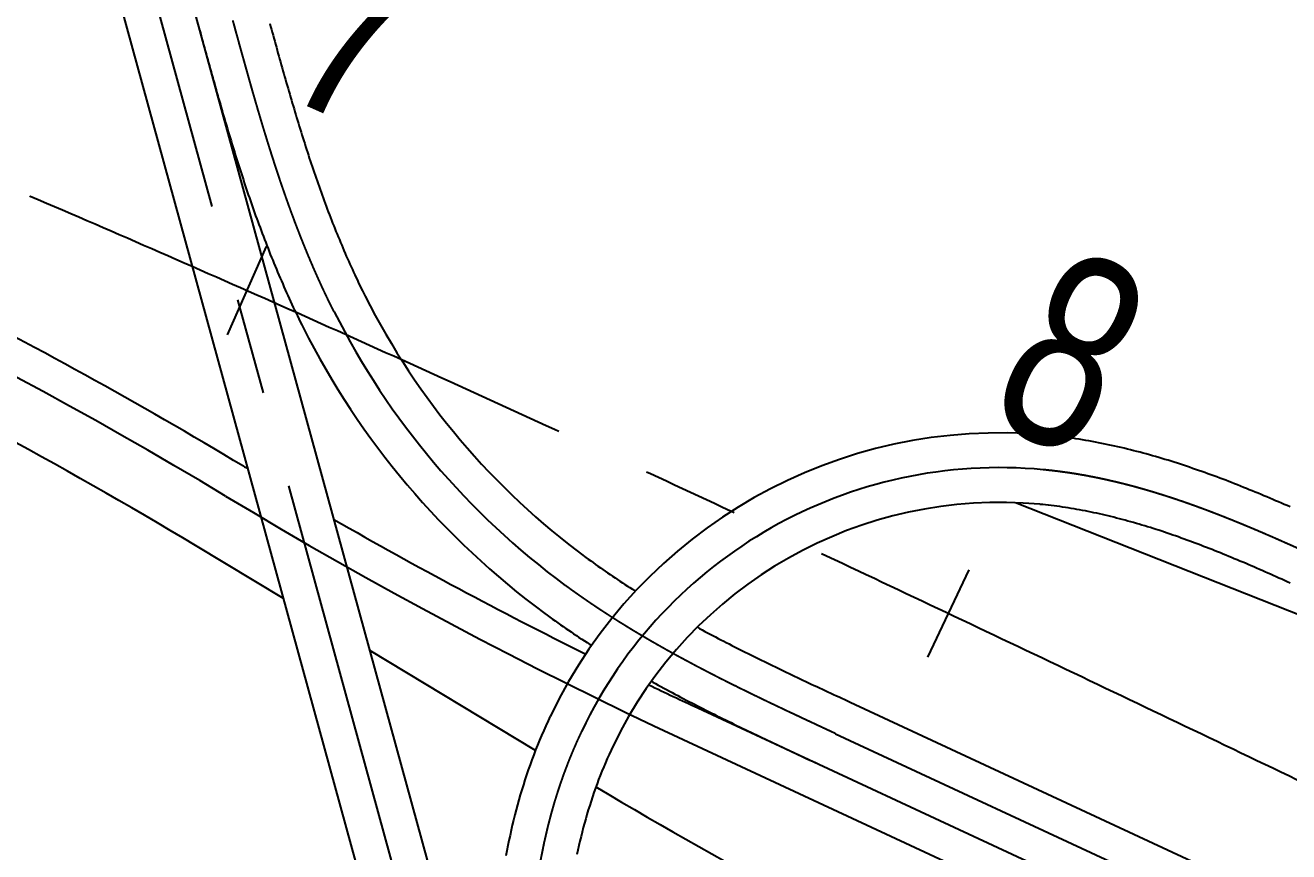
# Model space of a CAD drawing. Header units: millimetres. Extents: x 29316 to 52938, y 29851 to 35526.
# Drawn here: x 36409.1 to 36572.7, y 33279.2 to 33386.2 of the extents above; entities that cross this region are included whole.
import ezdxf
from ezdxf.enums import TextEntityAlignment as Align

# ---------------------------------------------------------------- set-up
doc = ezdxf.new("R2010")
doc.units = ezdxf.units.MM
doc.header["$MEASUREMENT"] = 0
doc.linetypes.add('CENTER2', pattern=[1.125, 0.75, -0.125, 0.125, -0.125])
doc.layers.get('0').update_dxf_attribs({"linetype": 'CONTINUOUS'})
for name, color, linetype in [('D-道路-车行道边线', 5, 'CONTINUOUS'), ('标注_桩号', 2, 'CONTINUOUS'), ('道路中线_A', 7, 'CONTINUOUS')]:
    doc.layers.add(name, color=color, linetype=linetype)
doc.styles.get("Standard").update_dxf_attribs({"font": 'rc9.shx', "width": 0.75, "height": 6, "bigfont": 'hztxt.shx'})

msp = doc.modelspace()

# ---------------------------------------------------------------- linework, layer by layer
at = {"color": 1, "linetype": 'CENTER2', "ltscale": 100, "flags": 128}
msp.add_lwpolyline([(36579.89, 33285.55), (36578.86, 33286.04), (36577.83, 33286.53), (36576.8, 33287.03), (36575.77, 33287.52), (36574.73, 33288.01), (36573.7, 33288.51), (36572.67, 33289), (36571.64, 33289.49), (36570.61, 33289.99), (36569.58, 33290.48), (36568.55, 33290.97), (36567.52, 33291.47), (36566.49, 33291.96), (36565.46, 33292.45), (36564.42, 33292.95), (36563.39, 33293.44), (36562.36, 33293.93), (36561.33, 33294.43), (36560.3, 33294.92), (36559.27, 33295.41), (36558.24, 33295.9), (36557.21, 33296.4), (36556.17, 33296.89), (36555.14, 33297.38), (36554.11, 33297.87), (36553.08, 33298.37), (36552.05, 33298.86), (36551.02, 33299.35), (36549.98, 33299.84), (36548.95, 33300.34), (36547.92, 33300.83), (36546.89, 33301.32), (36545.86, 33301.81), (36544.83, 33302.3), (36543.79, 33302.79), (36542.76, 33303.28), (36541.73, 33303.78), (36540.7, 33304.27), (36539.67, 33304.76), (36538.63, 33305.25), (36537.6, 33305.74), (36536.57, 33306.23), (36535.54, 33306.72), (36534.5, 33307.21), (36533.47, 33307.7), (36532.44, 33308.19), (36531.41, 33308.68), (36530.37, 33309.17), (36529.34, 33309.66), (36528.31, 33310.15), (36527.27, 33310.64), (36526.24, 33311.13), (36525.21, 33311.62), (36524.17, 33312.11), (36523.14, 33312.59), (36522.11, 33313.08), (36521.07, 33313.57), (36520.04, 33314.06), (36519.01, 33314.55), (36517.97, 33315.03), (36516.94, 33315.52), (36515.91, 33316.01), (36514.87, 33316.5), (36513.84, 33316.98), (36512.8, 33317.47), (36511.77, 33317.96), (36510.73, 33318.44), (36509.7, 33318.93), (36508.67, 33319.41), (36507.63, 33319.9), (36506.6, 33320.38), (36505.56, 33320.87), (36504.53, 33321.35), (36503.49, 33321.84), (36502.46, 33322.32), (36501.42, 33322.81), (36500.38, 33323.29), (36499.35, 33323.78), (36498.31, 33324.26), (36497.28, 33324.74), (36496.24, 33325.22), (36495.2, 33325.71), (36494.17, 33326.19), (36493.13, 33326.67), (36492.1, 33327.15), (36491.06, 33327.63), (36490.02, 33328.12), (36488.99, 33328.6), (36487.95, 33329.08), (36486.91, 33329.56), (36485.87, 33330.04), (36484.84, 33330.52), (36483.8, 33331), (36482.76, 33331.48), (36481.72, 33331.95), (36480.68, 33332.43), (36479.65, 33332.91), (36478.61, 33333.39), (36477.57, 33333.87), (36476.53, 33334.34), (36475.49, 33334.82), (36474.45, 33335.3), (36473.41, 33335.77), (36472.38, 33336.25), (36471.34, 33336.72), (36470.3, 33337.2), (36469.26, 33337.67), (36468.22, 33338.15), (36467.18, 33338.62), (36466.14, 33339.1), (36465.1, 33339.57), (36464.06, 33340.04), (36463.01, 33340.51), (36461.97, 33340.99), (36460.93, 33341.46), (36459.89, 33341.93), (36458.85, 33342.4), (36457.81, 33342.87), (36456.77, 33343.34), (36455.72, 33343.81), (36454.68, 33344.28), (36453.64, 33344.75), (36452.6, 33345.22), (36451.56, 33345.69), (36450.51, 33346.16), (36449.47, 33346.62), (36448.43, 33347.09), (36447.38, 33347.56), (36446.34, 33348.02), (36445.3, 33348.49), (36444.25, 33348.95), (36443.21, 33349.42), (36442.16, 33349.88), (36441.12, 33350.35), (36440.07, 33350.81), (36439.03, 33351.27), (36437.98, 33351.74), (36436.94, 33352.2), (36435.89, 33352.66), (36434.85, 33353.12), (36433.8, 33353.58), (36432.75, 33354.04), (36431.71, 33354.5), (36430.66, 33354.96), (36429.62, 33355.42), (36428.57, 33355.88), (36427.52, 33356.34), (36426.47, 33356.8), (36425.43, 33357.25), (36424.38, 33357.71), (36423.33, 33358.17), (36422.28, 33358.62), (36421.23, 33359.08), (36420.18, 33359.53), (36419.14, 33359.99), (36418.09, 33360.44), (36417.04, 33360.89), (36415.99, 33361.34), (36414.94, 33361.8), (36413.89, 33362.25), (36412.84, 33362.7), (36411.79, 33363.15), (36410.74, 33363.6), (36409.68, 33364.05), (36408.63, 33364.5), (36407.58, 33364.94), (36406.53, 33365.39), (36405.48, 33365.84), (36404.43, 33366.29), (36403.37, 33366.73), (36402.32, 33367.18), (36401.27, 33367.62), (36400.21, 33368.07), (36399.16, 33368.51), (36398.11, 33368.95), (36397.05, 33369.4), (36396, 33369.84), (36394.95, 33370.28), (36393.89, 33370.72), (36392.84, 33371.16), (36392.84, 33371.16)], dxfattribs=at)
at = {"layer": 'D-道路-车行道边线'}
for p, q in [((36417.74, 33436.24), (36468.2, 33252.25)), ((36644.13, 33282.03), (36537.3, 33324.38)), ((36442.49, 33311.97), (36431.11, 33318.82)), ((36475.12, 33292.29), (36453.67, 33305.22)), ((36515.9, 33298.54), (36642.04, 33239.9)), ((36496.15, 33297.8), (36715.4, 33195.88))]:
    msp.add_line(p, q, dxfattribs=at)
for points in [[(36409.06, 33433.86), (36459.52, 33249.87)], [(36440.72, 33386.45), (36440.83, 33386.07), (36440.93, 33385.68), (36441.04, 33385.3), (36441.15, 33384.92), (36441.25, 33384.53), (36441.36, 33384.15), (36441.46, 33383.76), (36441.57, 33383.38), (36441.68, 33383), (36441.78, 33382.61), (36441.89, 33382.23), (36442, 33381.85), (36442.1, 33381.47), (36442.21, 33381.08), (36442.32, 33380.7), (36442.43, 33380.32), (36442.53, 33379.94), (36442.64, 33379.56), (36442.75, 33379.18), (36442.86, 33378.8), (36442.97, 33378.42), (36443.08, 33378.04), (36443.19, 33377.66), (36443.3, 33377.28), (36443.41, 33376.9), (36443.52, 33376.52), (36443.63, 33376.14), (36443.74, 33375.76), (36443.86, 33375.39), (36443.97, 33375.01), (36444.08, 33374.63), (36444.2, 33374.25), (36444.31, 33373.88), (36444.42, 33373.5), (36444.54, 33373.13), (36444.66, 33372.75), (36444.77, 33372.38), (36444.89, 33372), (36445.01, 33371.63), (36445.12, 33371.25), (36445.24, 33370.88), (36445.36, 33370.51), (36445.48, 33370.13), (36445.6, 33369.76), (36445.72, 33369.39), (36445.84, 33369.02), (36445.97, 33368.64), (36446.09, 33368.27), (36446.21, 33367.9), (36446.34, 33367.53), (36446.46, 33367.16), (36446.59, 33366.8), (36446.72, 33366.43), (36446.84, 33366.06), (36446.97, 33365.69), (36447.1, 33365.32), (36447.23, 33364.96), (36447.36, 33364.59), (36447.5, 33364.22), (36447.63, 33363.86), (36447.76, 33363.49), (36447.9, 33363.13), (36448.03, 33362.77), (36448.17, 33362.4), (36448.3, 33362.04), (36448.44, 33361.68), (36448.58, 33361.32), (36448.72, 33360.96), (36448.86, 33360.6), (36449, 33360.24), (36449.15, 33359.88), (36449.29, 33359.52), (36449.44, 33359.16), (36449.58, 33358.8), (36449.73, 33358.45), (36449.88, 33358.09), (36450.03, 33357.74), (36450.18, 33357.38), (36450.33, 33357.03), (36450.48, 33356.67), (36450.63, 33356.32), (36450.79, 33355.97), (36450.94, 33355.62), (36451.1, 33355.27), (36451.26, 33354.92), (36451.42, 33354.57), (36451.58, 33354.22), (36451.74, 33353.87), (36451.9, 33353.52), (36452.07, 33353.18), (36452.23, 33352.83), (36452.4, 33352.49), (36452.57, 33352.14), (36452.74, 33351.8), (36452.91, 33351.46), (36453.08, 33351.11)], [(36431.62, 33385.62), (36431.73, 33385.23), (36431.83, 33384.84), (36431.94, 33384.46), (36432.04, 33384.07), (36432.15, 33383.68), (36432.26, 33383.3), (36432.36, 33382.91), (36432.47, 33382.52), (36432.58, 33382.14), (36432.68, 33381.75), (36432.79, 33381.36), (36432.9, 33380.97), (36433.01, 33380.59), (36433.11, 33380.2), (36433.22, 33379.81), (36433.33, 33379.42), (36433.44, 33379.04), (36433.55, 33378.65), (36433.66, 33378.26), (36433.77, 33377.87), (36433.88, 33377.48), (36433.99, 33377.09), (36434.1, 33376.71), (36434.21, 33376.32), (36434.32, 33375.93), (36434.43, 33375.54), (36434.55, 33375.15), (36434.66, 33374.76), (36434.77, 33374.37), (36434.89, 33373.98), (36435, 33373.6), (36435.12, 33373.21), (36435.23, 33372.82), (36435.35, 33372.43), (36435.46, 33372.04), (36435.58, 33371.65), (36435.7, 33371.26), (36435.82, 33370.87), (36435.94, 33370.48), (36436.06, 33370.09), (36436.18, 33369.7), (36436.3, 33369.32), (36436.42, 33368.93), (36436.54, 33368.54), (36436.67, 33368.15), (36436.79, 33367.76), (36436.92, 33367.37), (36437.04, 33366.98), (36437.17, 33366.59), (36437.3, 33366.21), (36437.42, 33365.82), (36437.55, 33365.43), (36437.68, 33365.04), (36437.81, 33364.65), (36437.94, 33364.26), (36438.08, 33363.88), (36438.21, 33363.49), (36438.35, 33363.1), (36438.48, 33362.71), (36438.62, 33362.33), (36438.75, 33361.94), (36438.89, 33361.55), (36439.03, 33361.16), (36439.17, 33360.78), (36439.31, 33360.39), (36439.46, 33360), (36439.6, 33359.62), (36439.74, 33359.23), (36439.89, 33358.85), (36440.04, 33358.46), (36440.19, 33358.08), (36440.33, 33357.69), (36440.49, 33357.31), (36440.64, 33356.92), (36440.79, 33356.54), (36440.94, 33356.15), (36441.1, 33355.77), (36441.26, 33355.39), (36441.41, 33355), (36441.57, 33354.62), (36441.73, 33354.24), (36441.89, 33353.86), (36442.06, 33353.48), (36442.22, 33353.1), (36442.39, 33352.71), (36442.55, 33352.33), (36442.72, 33351.95), (36442.89, 33351.57), (36443.06, 33351.2), (36443.24, 33350.82), (36443.41, 33350.44), (36443.59, 33350.06), (36443.76, 33349.68), (36443.94, 33349.31), (36444.12, 33348.93), (36444.3, 33348.56), (36444.49, 33348.18), (36444.67, 33347.81), (36444.86, 33347.43), (36445.04, 33347.07)], [(36572.84, 33323.84), (36572.47, 33324), (36572.09, 33324.16), (36571.72, 33324.32), (36571.35, 33324.48), (36570.97, 33324.64), (36570.6, 33324.8), (36570.22, 33324.96), (36569.84, 33325.12), (36569.47, 33325.28), (36569.09, 33325.44), (36568.71, 33325.6), (36568.33, 33325.75), (36567.95, 33325.91), (36567.57, 33326.06), (36567.19, 33326.22), (36566.81, 33326.37), (36566.43, 33326.53), (36566.05, 33326.68), (36565.67, 33326.83), (36565.28, 33326.98), (36564.9, 33327.13), (36564.51, 33327.28), (36564.13, 33327.42), (36563.74, 33327.57), (36563.35, 33327.71), (36562.96, 33327.86), (36562.57, 33328), (36562.18, 33328.14), (36561.79, 33328.28), (36561.4, 33328.42), (36561.01, 33328.56), (36560.62, 33328.7), (36560.23, 33328.83), (36559.83, 33328.97), (36559.44, 33329.1), (36559.04, 33329.23), (36558.64, 33329.36), (36558.25, 33329.49), (36557.85, 33329.62), (36557.45, 33329.74), (36557.05, 33329.87), (36556.65, 33329.99), (36556.25, 33330.11), (36555.85, 33330.23), (36555.44, 33330.35), (36555.04, 33330.46), (36554.64, 33330.58), (36554.23, 33330.69), (36553.83, 33330.8), (36553.42, 33330.91), (36553.01, 33331.02), (36552.6, 33331.12), (36552.19, 33331.23), (36551.78, 33331.33), (36551.37, 33331.43), (36550.96, 33331.52), (36550.55, 33331.62), (36550.14, 33331.71), (36549.72, 33331.8), (36549.31, 33331.89), (36548.89, 33331.98), (36548.48, 33332.06), (36548.06, 33332.15), (36547.64, 33332.23), (36547.22, 33332.3), (36546.8, 33332.38), (36546.38, 33332.45), (36545.96, 33332.52), (36545.54, 33332.59), (36545.12, 33332.66), (36544.7, 33332.72), (36544.27, 33332.78), (36543.85, 33332.84), (36543.42, 33332.89), (36543, 33332.95), (36542.57, 33333), (36542.15, 33333.04), (36541.72, 33333.09), (36541.31, 33333.13)], [(36572.84, 33313.98), (36572.48, 33314.15), (36572.12, 33314.31), (36571.76, 33314.47), (36571.4, 33314.63), (36571.03, 33314.79), (36570.67, 33314.95), (36570.31, 33315.11), (36569.95, 33315.27), (36569.59, 33315.43), (36569.23, 33315.59), (36568.87, 33315.75), (36568.51, 33315.9), (36568.15, 33316.06), (36567.79, 33316.22), (36567.43, 33316.37), (36567.07, 33316.53), (36566.71, 33316.68), (36566.35, 33316.83), (36565.99, 33316.98), (36565.62, 33317.13), (36565.26, 33317.28), (36564.9, 33317.43), (36564.54, 33317.58), (36564.18, 33317.73), (36563.82, 33317.88), (36563.46, 33318.02), (36563.1, 33318.16), (36562.74, 33318.31), (36562.38, 33318.45), (36562.02, 33318.59), (36561.65, 33318.73), (36561.29, 33318.87), (36560.93, 33319.01), (36560.57, 33319.15), (36560.21, 33319.28), (36559.85, 33319.41), (36559.48, 33319.55), (36559.12, 33319.68), (36558.76, 33319.81), (36558.4, 33319.94), (36558.03, 33320.07), (36557.67, 33320.19), (36557.31, 33320.32), (36556.95, 33320.44), (36556.58, 33320.56), (36556.22, 33320.69), (36555.85, 33320.81), (36555.49, 33320.92), (36555.13, 33321.04), (36554.76, 33321.15), (36554.4, 33321.27), (36554.03, 33321.38), (36553.67, 33321.49), (36553.3, 33321.6), (36552.94, 33321.7), (36552.57, 33321.81), (36552.21, 33321.91), (36551.84, 33322.01), (36551.48, 33322.11), (36551.11, 33322.21), (36550.75, 33322.31), (36550.38, 33322.4), (36550.01, 33322.49), (36549.65, 33322.59), (36549.28, 33322.67), (36548.91, 33322.76), (36548.54, 33322.85), (36548.18, 33322.93), (36547.81, 33323.01), (36547.44, 33323.09), (36547.08, 33323.16), (36546.71, 33323.24), (36546.34, 33323.31), (36545.97, 33323.38), (36545.6, 33323.45), (36545.24, 33323.52), (36544.87, 33323.58), (36544.5, 33323.64), (36544.13, 33323.7), (36543.76, 33323.76), (36543.39, 33323.81), (36543.03, 33323.87), (36542.66, 33323.92), (36542.29, 33323.97), (36541.92, 33324.01), (36541.55, 33324.05), (36541.18, 33324.1), (36540.81, 33324.13), (36540.43, 33324.17)], [(36481.66, 33317.3), (36481.97, 33317.07), (36482.28, 33316.84), (36482.59, 33316.62), (36482.9, 33316.39), (36483.21, 33316.17), (36483.53, 33315.95), (36483.84, 33315.73), (36484.16, 33315.51), (36484.47, 33315.3), (36484.79, 33315.08), (36485.11, 33314.86), (36485.43, 33314.65), (36485.75, 33314.44), (36486.07, 33314.22), (36486.39, 33314.01), (36486.71, 33313.8), (36487.03, 33313.59), (36487.36, 33313.39), (36487.68, 33313.18), (36488.01, 33312.97), (36488.08, 33312.92)], [(36476.33, 33310.04), (36476.66, 33309.8), (36477, 33309.55), (36477.34, 33309.31), (36477.68, 33309.07), (36478.02, 33308.82), (36478.36, 33308.58), (36478.7, 33308.35), (36479.04, 33308.11), (36479.39, 33307.87), (36479.73, 33307.64), (36480.07, 33307.4), (36480.42, 33307.17), (36480.76, 33306.94), (36481.11, 33306.71), (36481.46, 33306.48), (36481.81, 33306.26), (36482.15, 33306.03), (36482.38, 33305.88)], [(36496.09, 33308.26), (36496.39, 33308.09), (36496.73, 33307.91), (36497.07, 33307.72), (36497.42, 33307.54), (36497.76, 33307.36), (36498.11, 33307.17), (36498.45, 33306.99), (36498.8, 33306.81), (36499.15, 33306.63), (36499.5, 33306.45), (36499.84, 33306.27), (36500.19, 33306.09), (36500.54, 33305.91), (36500.89, 33305.73), (36501.24, 33305.56), (36501.59, 33305.38), (36501.94, 33305.2), (36502.29, 33305.03), (36502.65, 33304.85), (36503, 33304.68), (36503.35, 33304.5), (36503.7, 33304.33), (36504.06, 33304.15), (36504.41, 33303.98), (36504.77, 33303.81), (36505.12, 33303.63), (36505.47, 33303.46), (36505.83, 33303.29), (36506.19, 33303.12), (36506.54, 33302.94), (36506.9, 33302.77), (36507.25, 33302.6), (36507.61, 33302.43), (36507.97, 33302.26), (36508.33, 33302.09), (36508.68, 33301.92), (36509.04, 33301.75), (36509.4, 33301.58), (36509.76, 33301.41), (36510.12, 33301.24), (36510.48, 33301.07), (36510.84, 33300.9), (36511.2, 33300.73), (36511.56, 33300.57), (36511.92, 33300.4), (36512.28, 33300.23), (36512.64, 33300.06), (36513, 33299.89), (36513.36, 33299.72), (36513.72, 33299.55), (36514.09, 33299.39), (36514.45, 33299.22), (36514.81, 33299.05), (36515.17, 33298.88), (36515.54, 33298.71), (36515.9, 33298.54)], [(36490.14, 33301.26), (36490.31, 33301.16), (36490.67, 33300.96), (36491.02, 33300.77), (36491.38, 33300.57), (36491.74, 33300.37), (36492.11, 33300.18), (36492.47, 33299.98), (36492.83, 33299.79), (36493.19, 33299.6), (36493.55, 33299.4), (36493.91, 33299.21), (36494.27, 33299.02), (36494.64, 33298.83), (36495, 33298.64), (36495.36, 33298.46), (36495.72, 33298.27), (36496.09, 33298.08), (36496.45, 33297.9), (36496.81, 33297.71), (36497.18, 33297.53), (36497.54, 33297.34), (36497.9, 33297.16), (36498.27, 33296.98), (36498.63, 33296.8), (36498.99, 33296.62), (36499.36, 33296.44), (36499.72, 33296.26), (36500.09, 33296.08), (36500.45, 33295.9), (36500.82, 33295.72), (36501.18, 33295.54), (36501.54, 33295.36), (36501.91, 33295.19), (36502.27, 33295.01), (36502.64, 33294.84), (36503, 33294.66), (36503.37, 33294.48), (36503.73, 33294.31), (36504.1, 33294.14), (36504.46, 33293.96), (36504.83, 33293.79), (36505.19, 33293.62), (36505.55, 33293.44), (36505.92, 33293.27), (36506.28, 33293.1), (36506.65, 33292.93), (36507.01, 33292.76), (36507.38, 33292.59), (36507.74, 33292.42), (36508.11, 33292.25), (36508.47, 33292.07), (36508.83, 33291.9), (36509.2, 33291.74), (36509.56, 33291.57), (36509.92, 33291.4), (36510.29, 33291.23), (36510.65, 33291.06), (36511.01, 33290.89), (36511.38, 33290.72), (36511.74, 33290.55), (36512.1, 33290.38)], [(36477.04, 33296.72), (36476.76, 33296.13), (36476.47, 33295.5), (36476.19, 33294.88), (36475.92, 33294.25), (36475.66, 33293.62), (36475.4, 33292.99), (36475.14, 33292.36), (36474.9, 33291.72), (36474.66, 33291.08), (36474.43, 33290.44), (36474.2, 33289.8), (36473.98, 33289.15), (36473.77, 33288.51), (36473.56, 33287.86), (36473.36, 33287.21), (36473.16, 33286.56), (36472.98, 33285.9), (36472.79, 33285.25), (36472.62, 33284.59), (36472.45, 33283.94), (36472.28, 33283.28), (36472.13, 33282.62), (36471.97, 33281.96), (36471.83, 33281.3), (36471.69, 33280.63), (36471.56, 33279.97), (36471.43, 33279.31), (36471.31, 33278.64)], [(36485.18, 33292.88), (36484.92, 33292.33), (36484.67, 33291.79), (36484.43, 33291.25), (36484.2, 33290.71), (36483.97, 33290.17), (36483.74, 33289.62), (36483.52, 33289.07), (36483.31, 33288.52), (36483.1, 33287.96), (36482.9, 33287.41), (36482.7, 33286.85), (36482.51, 33286.29), (36482.33, 33285.72), (36482.15, 33285.16), (36481.97, 33284.59), (36481.8, 33284.02), (36481.63, 33283.45), (36481.48, 33282.88), (36481.32, 33282.3), (36481.17, 33281.72), (36481.03, 33281.15), (36480.89, 33280.57), (36480.76, 33279.98), (36480.63, 33279.4), (36480.5, 33278.82)]]:
    msp.add_lwpolyline(points, dxfattribs=at)
for points in [[(36453.08, 33351.12, 0.117533), (36481.66, 33317.29, 0.117533)], [(36445.04, 33347.06, 0.117533), (36476.32, 33310.05, 0.117533)]]:
    msp.add_lwpolyline(points, format="xyb", dxfattribs=at)
for centre, radius, start, end in [((36125.14, 32811.44), 592.5, 58.90812, 70.78714), ((36125.14, 32811.44), 604.5, 58.90812, 63.40175), ((36535.24, 33268.92), 64.5, 84.6152, 154.439), ((36757.61, 33860.23), 620.23, 238.90812, 238.96964), ((36535.24, 33268.92), 55.5, 84.6152, 154.439), ((36757.61, 33860.23), 620.23, 240.16157, 243.57929), ((36757.61, 33860.23), 620.23, 244.4197, 245.06776), ((36790.33, 33802.86), 600, 239.18365, 245.06776)]:
    msp.add_arc(centre, radius, start, end, dxfattribs=at)
at = {"layer": '标注_桩号'}
for p, q in [((36440.25, 33357.57), (36435.19, 33346.14)), ((36531.23, 33315.68), (36525.88, 33304.39))]:
    msp.add_line(p, q, dxfattribs=at)
at = {"layer": '道路中线_A', "color": 6, "linetype": 'CENTER2', "ltscale": 100}
for p, q in [((36413.4, 33435.05), (36463.86, 33251.06)), ((36494.25, 33293.72), (36713.5, 33191.8)), ((36514, 33294.46), (36770.08, 33175.42))]:
    msp.add_line(p, q, dxfattribs=at)
at = {"layer": '道路中线_A', "color": 6, "linetype": 'CENTER2', "ltscale": 100, "flags": 128}
for points in [[(36449.06, 33349.09, 0.000554), (36448.96, 33349.29, 0.000551), (36448.86, 33349.48, 0.000548), (36448.76, 33349.68, 0.000545), (36448.66, 33349.88, 0.000542), (36448.57, 33350.08, 0.000539), (36448.47, 33350.28, 0.000535), (36448.37, 33350.48, 0.000532), (36448.27, 33350.68, 0.000529), (36448.18, 33350.88, 0.000526), (36448.08, 33351.08, 0.000523), (36447.99, 33351.28, 0.00052), (36447.89, 33351.48, 0.000517), (36447.8, 33351.68, 0.000514), (36447.7, 33351.88, 0.000511), (36447.61, 33352.09, 0.000508), (36447.51, 33352.29, 0.000505), (36447.42, 33352.49, 0.000502), (36447.33, 33352.69, 0.000498), (36447.24, 33352.89, 0.000495), (36447.14, 33353.1, 0.000492), (36447.05, 33353.3, 0.000489), (36446.96, 33353.5, 0.000486), (36446.87, 33353.7, 0.000483), (36446.78, 33353.91, 0.00048), (36446.69, 33354.11, 0.000477), (36446.6, 33354.31, 0.000474), (36446.51, 33354.52, 0.000471), (36446.42, 33354.72, 0.000468), (36446.33, 33354.92, 0.000465), (36446.25, 33355.13, 0.000461), (36446.16, 33355.33, 0.000458), (36446.07, 33355.54, 0.000455), (36445.98, 33355.74, 0.000452), (36445.9, 33355.95, 0.000449), (36445.81, 33356.15, 0.000446), (36445.72, 33356.36, 0.000443), (36445.64, 33356.56, 0.00044), (36445.55, 33356.77, 0.000437), (36445.47, 33356.97, 0.000434), (36445.39, 33357.18, 0.000431), (36445.3, 33357.38, 0.000427), (36445.22, 33357.59, 0.000424), (36445.13, 33357.8, 0.000421), (36445.05, 33358, 0.000418), (36444.97, 33358.21, 0.000415), (36444.89, 33358.41, 0.000412), (36444.8, 33358.62, 0.000409), (36444.72, 33358.83, 0.000406), (36444.64, 33359.03, 0.000403), (36444.56, 33359.24, 0.0004), (36444.48, 33359.45, 0.000397), (36444.4, 33359.66, 0.000394), (36444.32, 33359.86, 0.00039), (36444.24, 33360.07, 0.000387), (36444.16, 33360.28, 0.000384), (36444.08, 33360.49, 0.000381), (36444, 33360.69, 0.000378), (36443.92, 33360.9, 0.000375), (36443.85, 33361.11, 0.000372), (36443.77, 33361.32, 0.000369), (36443.69, 33361.53, 0.000366), (36443.61, 33361.73, 0.000363), (36443.54, 33361.94, 0.00036), (36443.46, 33362.15, 0.000356), (36443.39, 33362.36, 0.000353), (36443.31, 33362.57, 0.00035), (36443.23, 33362.78, 0.000347), (36443.16, 33362.99, 0.000344), (36443.08, 33363.2, 0.000341), (36443.01, 33363.41, 0.000338), (36442.93, 33363.61, 0.000335), (36442.86, 33363.82, 0.000332), (36442.79, 33364.03, 0.000329), (36442.71, 33364.24, 0.000326), (36442.64, 33364.45, 0.000323), (36442.57, 33364.66, 0.000319), (36442.49, 33364.87, 0.000316), (36442.42, 33365.08, 0.000313), (36442.35, 33365.29, 0.00031), (36442.28, 33365.5, 0.000307), (36442.2, 33365.71, 0.000304), (36442.13, 33365.92, 0.000301), (36442.06, 33366.13, 0.000298), (36441.99, 33366.35, 0.000295), (36441.92, 33366.56, 0.000292), (36441.85, 33366.77, 0.000289), (36441.78, 33366.98, 0.000285), (36441.71, 33367.19, 0.000282), (36441.64, 33367.4, 0.000279), (36441.57, 33367.61, 0.000276), (36441.5, 33367.82, 0.000273), (36441.43, 33368.03, 0.00027), (36441.36, 33368.24, 0.000267), (36441.29, 33368.46, 0.000264), (36441.23, 33368.67, 0.000261), (36441.16, 33368.88, 0.000258), (36441.09, 33369.09, 0.000255), (36441.02, 33369.3, 0.000252), (36440.95, 33369.51, 0.000248), (36440.89, 33369.73, 0.000245), (36440.82, 33369.94, 0.000242), (36440.75, 33370.15, 0.000239), (36440.69, 33370.36, 0.000236), (36440.62, 33370.57, 0.000233), (36440.55, 33370.79, 0.00023), (36440.49, 33371, 0.000227), (36440.42, 33371.21, 0.000224), (36440.36, 33371.42, 0.000221), (36440.29, 33371.63, 0.000218), (36440.23, 33371.85, 0.000215), (36440.16, 33372.06, 0.000211), (36440.1, 33372.27, 0.000208), (36440.03, 33372.48, 0.000205), (36439.97, 33372.7, 0.000202), (36439.9, 33372.91, 0.000199), (36439.84, 33373.12, 0.000196), (36439.77, 33373.34, 0.000193), (36439.71, 33373.55, 0.00019), (36439.65, 33373.76, 0.000187), (36439.58, 33373.97, 0.000184), (36439.52, 33374.19, 0.000181), (36439.46, 33374.4, 0.000177), (36439.39, 33374.61, 0.000174), (36439.33, 33374.83, 0.000171), (36439.27, 33375.04, 0.000168), (36439.2, 33375.25, 0.000165), (36439.14, 33375.47, 0.000162), (36439.08, 33375.68, 0.000159), (36439.02, 33375.89, 0.000156), (36438.95, 33376.11, 0.000153), (36438.89, 33376.32, 0.00015), (36438.83, 33376.53, 0.000147), (36438.77, 33376.75, 0.000144), (36438.71, 33376.96, 0.00014), (36438.65, 33377.17, 0.000137), (36438.58, 33377.39, 0.000134), (36438.52, 33377.6, 0.000131), (36438.46, 33377.81, 0.000128), (36438.4, 33378.03, 0.000125), (36438.34, 33378.24, 0.000122), (36438.28, 33378.45, 0.000119), (36438.22, 33378.67, 0.000116), (36438.16, 33378.88, 0.000113), (36438.1, 33379.1, 0.00011), (36438.04, 33379.31, 0.000106), (36437.98, 33379.52, 0.000103), (36437.92, 33379.74, 0.0001), (36437.86, 33379.95, 0.000097), (36437.8, 33380.17, 0.000094), (36437.74, 33380.38, 0.000091), (36437.68, 33380.59, 0.000088), (36437.62, 33380.81, 0.000085), (36437.56, 33381.02, 0.000082), (36437.5, 33381.24, 0.000079), (36437.44, 33381.45, 0.000076), (36437.38, 33381.66, 0.000073), (36437.32, 33381.88, 0.000069), (36437.26, 33382.09, 0.000066), (36437.2, 33382.31, 0.000063), (36437.14, 33382.52, 0.00006), (36437.08, 33382.73, 0.000057), (36437.02, 33382.95, 0.000054), (36436.96, 33383.16, 0.000051), (36436.9, 33383.38, 0.000048), (36436.84, 33383.59, 0.000045), (36436.78, 33383.81, 0.000042), (36436.73, 33384.02, 0.000039), (36436.67, 33384.23, 0.000035), (36436.61, 33384.45, 0.000032), (36436.55, 33384.66, 0.000029), (36436.49, 33384.88, 0.000026), (36436.43, 33385.09, 0.000023), (36436.37, 33385.31, 0.00002), (36436.31, 33385.52, 0.000017), (36436.25, 33385.73, 0.000014), (36436.2, 33385.95, 0.000011), (36436.14, 33386.16, 0.000008), (36436.08, 33386.38, 0.000005), (36436.02, 33386.59, 0.000002), (36435.96, 33386.81)], [(36578.7, 33316.27, -0.000003), (36578.49, 33316.36, -0.000008), (36578.29, 33316.45, -0.000013), (36578.09, 33316.55, -0.000018), (36577.89, 33316.64, -0.000023), (36577.69, 33316.73, -0.000028), (36577.48, 33316.82, -0.000033), (36577.28, 33316.91, -0.000039), (36577.08, 33317.01, -0.000044), (36576.88, 33317.1, -0.000049), (36576.67, 33317.19, -0.000054), (36576.47, 33317.28, -0.000059), (36576.27, 33317.37, -0.000064), (36576.07, 33317.46, -0.000069), (36575.86, 33317.56, -0.000075), (36575.66, 33317.65, -0.00008), (36575.46, 33317.74, -0.000085), (36575.26, 33317.83, -0.00009), (36575.05, 33317.92, -0.000095), (36574.85, 33318.01, -0.0001), (36574.65, 33318.11, -0.000105), (36574.45, 33318.2, -0.000111), (36574.24, 33318.29, -0.000116), (36574.04, 33318.38, -0.000121), (36573.84, 33318.47, -0.000126), (36573.64, 33318.56, -0.000131), (36573.43, 33318.65, -0.000136), (36573.23, 33318.74, -0.000141), (36573.03, 33318.83, -0.000147), (36572.82, 33318.92, -0.000152), (36572.62, 33319.01, -0.000157), (36572.42, 33319.1, -0.000162), (36572.21, 33319.19, -0.000167), (36572.01, 33319.28, -0.000172), (36571.81, 33319.37, -0.000177), (36571.6, 33319.46, -0.000183), (36571.4, 33319.55, -0.000188), (36571.2, 33319.64, -0.000193), (36570.99, 33319.73, -0.000198), (36570.79, 33319.82, -0.000203), (36570.59, 33319.91, -0.000208), (36570.38, 33320, -0.000213), (36570.18, 33320.09, -0.000219), (36569.98, 33320.17, -0.000224), (36569.77, 33320.26, -0.000229), (36569.57, 33320.35, -0.000234), (36569.36, 33320.44, -0.000239), (36569.16, 33320.53, -0.000244), (36568.95, 33320.61, -0.000249), (36568.75, 33320.7, -0.000255), (36568.55, 33320.79, -0.00026), (36568.34, 33320.87, -0.000265), (36568.14, 33320.96, -0.00027), (36567.93, 33321.05, -0.000275), (36567.73, 33321.13, -0.00028), (36567.52, 33321.22, -0.000285), (36567.32, 33321.3, -0.000291), (36567.11, 33321.39, -0.000296), (36566.91, 33321.47, -0.000301), (36566.7, 33321.56, -0.000306), (36566.5, 33321.64, -0.000311), (36566.29, 33321.73, -0.000316), (36566.08, 33321.81, -0.000322), (36565.88, 33321.9, -0.000327), (36565.67, 33321.98, -0.000332), (36565.47, 33322.06, -0.000337), (36565.26, 33322.15, -0.000342), (36565.05, 33322.23, -0.000347), (36564.85, 33322.31, -0.000352), (36564.64, 33322.39, -0.000358), (36564.43, 33322.48, -0.000363), (36564.23, 33322.56, -0.000368), (36564.02, 33322.64, -0.000373), (36563.81, 33322.72, -0.000378), (36563.61, 33322.8, -0.000383), (36563.4, 33322.88, -0.000388), (36563.19, 33322.96, -0.000394), (36562.99, 33323.04, -0.000399), (36562.78, 33323.12, -0.000404), (36562.57, 33323.2, -0.000409), (36562.36, 33323.28, -0.000414), (36562.15, 33323.36, -0.000419), (36561.95, 33323.44, -0.000424), (36561.74, 33323.51, -0.00043), (36561.53, 33323.59, -0.000435), (36561.32, 33323.67, -0.00044), (36561.11, 33323.74, -0.000445), (36560.9, 33323.82, -0.00045), (36560.7, 33323.9, -0.000455), (36560.49, 33323.97, -0.00046), (36560.28, 33324.05, -0.000466), (36560.07, 33324.12, -0.000471), (36559.86, 33324.2, -0.000476), (36559.65, 33324.27, -0.000481), (36559.44, 33324.34, -0.000486), (36559.23, 33324.42, -0.000491), (36559.02, 33324.49, -0.000496), (36558.81, 33324.56, -0.000502), (36558.6, 33324.63, -0.000507), (36558.39, 33324.7, -0.000512), (36558.18, 33324.78, -0.000517), (36557.97, 33324.85, -0.000522), (36557.76, 33324.92, -0.000527), (36557.55, 33324.99, -0.000532), (36557.33, 33325.06, -0.000538), (36557.12, 33325.12, -0.000543), (36556.91, 33325.19, -0.000548), (36556.7, 33325.26, -0.000553), (36556.49, 33325.33, -0.000558), (36556.28, 33325.4, -0.000563), (36556.06, 33325.46, -0.000568), (36555.85, 33325.53, -0.000574), (36555.64, 33325.59, -0.000579), (36555.43, 33325.66, -0.000584), (36555.21, 33325.72, -0.000589), (36555, 33325.79, -0.000594), (36554.79, 33325.85, -0.000599), (36554.58, 33325.91, -0.000604), (36554.36, 33325.98, -0.00061), (36554.15, 33326.04, -0.000615), (36553.94, 33326.1, -0.00062), (36553.72, 33326.16, -0.000625), (36553.51, 33326.22, -0.00063), (36553.29, 33326.28, -0.000635), (36553.08, 33326.34, -0.00064), (36552.87, 33326.4, -0.000646), (36552.65, 33326.46, -0.000651), (36552.44, 33326.52, -0.000656), (36552.22, 33326.57, -0.000661), (36552.01, 33326.63, -0.000666), (36551.79, 33326.69, -0.000671), (36551.58, 33326.74, -0.000676), (36551.36, 33326.8, -0.000682), (36551.15, 33326.85, -0.000687), (36550.93, 33326.9, -0.000692), (36550.71, 33326.96, -0.000697), (36550.5, 33327.01, -0.000702), (36550.28, 33327.06, -0.000707), (36550.07, 33327.11, -0.000712), (36549.85, 33327.16, -0.000718), (36549.63, 33327.21, -0.000723), (36549.42, 33327.26, -0.000728), (36549.2, 33327.31, -0.000733), (36548.98, 33327.36, -0.000738), (36548.77, 33327.41, -0.000743), (36548.55, 33327.45, -0.000748), (36548.33, 33327.5, -0.000754), (36548.11, 33327.55, -0.000759), (36547.9, 33327.59, -0.000764), (36547.68, 33327.63, -0.000769), (36547.46, 33327.68, -0.000774), (36547.24, 33327.72, -0.000779), (36547.02, 33327.76, -0.000784), (36546.81, 33327.8, -0.00079), (36546.59, 33327.85, -0.000795), (36546.37, 33327.89, -0.0008), (36546.15, 33327.93, -0.000805), (36545.93, 33327.96, -0.00081), (36545.71, 33328, -0.000815), (36545.49, 33328.04, -0.00082), (36545.27, 33328.08, -0.000826), (36545.06, 33328.11, -0.000831), (36544.84, 33328.15, -0.000836), (36544.62, 33328.18, -0.000841), (36544.4, 33328.22, -0.000846), (36544.18, 33328.25, -0.000851), (36543.96, 33328.28, -0.000856), (36543.74, 33328.31, -0.000862), (36543.52, 33328.34, -0.000867), (36543.3, 33328.37, -0.000872), (36543.08, 33328.4, -0.000877), (36542.86, 33328.43, -0.000882), (36542.64, 33328.46, -0.000887), (36542.41, 33328.48, -0.000892), (36542.19, 33328.51, -0.000898), (36541.97, 33328.54, -0.000903), (36541.75, 33328.56, -0.000908), (36541.53, 33328.58, -0.000913), (36541.31, 33328.61, -0.000918), (36541.09, 33328.63, -0.000923), (36540.87, 33328.65)], [(36514, 33294.46, 0.000002), (36513.8, 33294.56, 0.000005), (36513.6, 33294.65, 0.000008), (36513.4, 33294.74, 0.000011), (36513.19, 33294.84, 0.000014), (36512.99, 33294.93, 0.000017), (36512.79, 33295.03, 0.00002), (36512.59, 33295.12, 0.000023), (36512.39, 33295.21, 0.000026), (36512.19, 33295.31, 0.000029), (36511.99, 33295.4, 0.000032), (36511.78, 33295.49, 0.000035), (36511.58, 33295.59, 0.000039), (36511.38, 33295.68, 0.000042), (36511.18, 33295.78, 0.000045), (36510.98, 33295.87, 0.000048), (36510.78, 33295.96, 0.000051), (36510.58, 33296.06, 0.000054), (36510.37, 33296.15, 0.000057), (36510.17, 33296.25, 0.00006), (36509.97, 33296.34, 0.000063), (36509.77, 33296.43, 0.000066), (36509.57, 33296.53, 0.000069), (36509.37, 33296.62, 0.000073), (36509.17, 33296.72, 0.000076), (36508.97, 33296.81, 0.000079), (36508.76, 33296.91, 0.000082), (36508.56, 33297, 0.000085), (36508.36, 33297.1, 0.000088), (36508.16, 33297.19, 0.000091), (36507.96, 33297.28, 0.000094), (36507.76, 33297.38, 0.000097), (36507.56, 33297.47, 0.0001), (36507.36, 33297.57, 0.000103), (36507.16, 33297.66, 0.000106), (36506.96, 33297.76, 0.00011), (36506.76, 33297.85, 0.000113), (36506.55, 33297.95, 0.000116), (36506.35, 33298.05, 0.000119), (36506.15, 33298.14, 0.000122), (36505.95, 33298.24, 0.000125), (36505.75, 33298.33, 0.000128), (36505.55, 33298.43, 0.000131), (36505.35, 33298.52, 0.000134), (36505.15, 33298.62, 0.000137), (36504.95, 33298.72, 0.00014), (36504.75, 33298.81, 0.000144), (36504.55, 33298.91, 0.000147), (36504.35, 33299.01, 0.00015), (36504.15, 33299.1, 0.000153), (36503.95, 33299.2, 0.000156), (36503.75, 33299.3, 0.000159), (36503.55, 33299.39, 0.000162), (36503.35, 33299.49, 0.000165), (36503.15, 33299.59, 0.000168), (36502.95, 33299.68, 0.000171), (36502.75, 33299.78, 0.000174), (36502.55, 33299.88, 0.000177), (36502.35, 33299.98, 0.000181), (36502.15, 33300.08, 0.000184), (36501.95, 33300.17, 0.000187), (36501.75, 33300.27, 0.00019), (36501.55, 33300.37, 0.000193), (36501.35, 33300.47, 0.000196), (36501.16, 33300.57, 0.000199), (36500.96, 33300.67, 0.000202), (36500.76, 33300.76, 0.000205), (36500.56, 33300.86, 0.000208), (36500.36, 33300.96, 0.000211), (36500.16, 33301.06, 0.000215), (36499.96, 33301.16, 0.000218), (36499.76, 33301.26, 0.000221), (36499.57, 33301.36, 0.000224), (36499.37, 33301.46, 0.000227), (36499.17, 33301.56, 0.00023), (36498.97, 33301.66, 0.000233), (36498.77, 33301.76, 0.000236), (36498.57, 33301.86, 0.000239), (36498.38, 33301.97, 0.000242), (36498.18, 33302.07, 0.000245), (36497.98, 33302.17, 0.000248), (36497.78, 33302.27, 0.000252), (36497.59, 33302.37, 0.000255), (36497.39, 33302.47, 0.000258), (36497.19, 33302.58, 0.000261), (36496.99, 33302.68, 0.000264), (36496.8, 33302.78, 0.000267), (36496.6, 33302.88, 0.00027), (36496.4, 33302.99, 0.000273), (36496.21, 33303.09, 0.000276), (36496.01, 33303.19, 0.000279), (36495.81, 33303.3, 0.000282), (36495.62, 33303.4, 0.000285), (36495.42, 33303.51, 0.000289), (36495.22, 33303.61, 0.000292), (36495.03, 33303.72, 0.000295), (36494.83, 33303.82, 0.000298), (36494.64, 33303.93, 0.000301), (36494.44, 33304.03, 0.000304), (36494.25, 33304.14, 0.000307), (36494.05, 33304.24, 0.00031), (36493.85, 33304.35, 0.000313), (36493.66, 33304.45, 0.000316), (36493.46, 33304.56, 0.000319), (36493.27, 33304.67, 0.000323), (36493.07, 33304.77, 0.000326), (36492.88, 33304.88, 0.000329), (36492.69, 33304.99, 0.000332), (36492.49, 33305.1, 0.000335), (36492.3, 33305.21, 0.000338), (36492.1, 33305.31, 0.000341), (36491.91, 33305.42, 0.000344), (36491.72, 33305.53, 0.000347), (36491.52, 33305.64, 0.00035), (36491.33, 33305.75, 0.000353), (36491.14, 33305.86, 0.000356), (36490.94, 33305.97, 0.00036), (36490.75, 33306.08, 0.000363), (36490.56, 33306.19, 0.000366), (36490.36, 33306.3, 0.000369), (36490.17, 33306.41, 0.000372), (36489.98, 33306.52, 0.000375), (36489.79, 33306.63, 0.000378), (36489.59, 33306.75, 0.000381), (36489.4, 33306.86, 0.000384), (36489.21, 33306.97, 0.000387), (36489.02, 33307.08, 0.00039), (36488.83, 33307.2, 0.000394), (36488.64, 33307.31, 0.000397), (36488.45, 33307.42, 0.0004), (36488.26, 33307.54, 0.000403), (36488.07, 33307.65, 0.000406), (36487.87, 33307.77, 0.000409), (36487.68, 33307.88, 0.000412), (36487.49, 33308, 0.000415), (36487.3, 33308.11, 0.000418), (36487.12, 33308.23, 0.000421), (36486.93, 33308.34, 0.000424), (36486.74, 33308.46, 0.000427), (36486.55, 33308.58, 0.000431), (36486.36, 33308.7, 0.000434), (36486.17, 33308.81, 0.000437), (36485.98, 33308.93, 0.00044), (36485.79, 33309.05, 0.000443), (36485.61, 33309.17, 0.000446), (36485.42, 33309.29, 0.000449), (36485.23, 33309.41, 0.000452), (36485.04, 33309.52, 0.000455), (36484.86, 33309.64, 0.000458), (36484.67, 33309.76, 0.000461), (36484.48, 33309.89, 0.000465), (36484.3, 33310.01, 0.000468), (36484.11, 33310.13, 0.000471), (36483.92, 33310.25, 0.000474), (36483.74, 33310.37, 0.000477), (36483.55, 33310.49, 0.00048), (36483.37, 33310.62, 0.000483), (36483.18, 33310.74, 0.000486), (36483, 33310.86, 0.000489), (36482.81, 33310.99, 0.000492), (36482.63, 33311.11, 0.000495), (36482.44, 33311.23, 0.000498), (36482.26, 33311.36, 0.000502), (36482.08, 33311.48, 0.000505), (36481.89, 33311.61, 0.000508), (36481.71, 33311.74, 0.000511), (36481.53, 33311.86, 0.000514), (36481.34, 33311.99, 0.000517), (36481.16, 33312.12, 0.00052), (36480.98, 33312.24, 0.000523), (36480.8, 33312.37, 0.000526), (36480.62, 33312.5, 0.000529), (36480.43, 33312.63, 0.000532), (36480.25, 33312.76, 0.000535), (36480.07, 33312.89, 0.000539), (36479.89, 33313.01, 0.000542), (36479.71, 33313.14, 0.000545), (36479.53, 33313.28, 0.000548), (36479.35, 33313.41, 0.000551), (36479.17, 33313.54, 0.000554), (36478.99, 33313.67)], [(36481.11, 33294.8, -0.001472), (36480.96, 33294.48, -0.001466), (36480.81, 33294.16, -0.001461), (36480.66, 33293.84, -0.001455), (36480.51, 33293.52, -0.00145), (36480.37, 33293.2, -0.001444), (36480.23, 33292.87, -0.001438), (36480.09, 33292.55, -0.001433), (36479.95, 33292.22, -0.001427), (36479.81, 33291.89, -0.001422), (36479.68, 33291.57, -0.001416), (36479.54, 33291.24, -0.00141), (36479.41, 33290.91, -0.001405), (36479.28, 33290.58, -0.001399), (36479.16, 33290.25, -0.001393), (36479.03, 33289.92, -0.001388), (36478.91, 33289.59, -0.001382), (36478.78, 33289.26, -0.001377), (36478.66, 33288.92, -0.001371), (36478.55, 33288.59, -0.001365), (36478.43, 33288.26, -0.00136), (36478.31, 33287.92, -0.001354), (36478.2, 33287.58, -0.001348), (36478.09, 33287.25, -0.001343), (36477.98, 33286.91, -0.001337), (36477.87, 33286.57, -0.001332), (36477.77, 33286.24, -0.001326), (36477.66, 33285.9, -0.00132), (36477.56, 33285.56, -0.001315), (36477.46, 33285.22, -0.001309), (36477.36, 33284.88, -0.001303), (36477.27, 33284.54, -0.001298), (36477.17, 33284.2, -0.001292), (36477.08, 33283.86, -0.001287), (36476.99, 33283.52, -0.001281), (36476.9, 33283.17, -0.001275), (36476.81, 33282.83, -0.00127), (36476.72, 33282.49, -0.001264), (36476.64, 33282.14, -0.001259), (36476.56, 33281.8, -0.001253), (36476.48, 33281.45, -0.001247), (36476.4, 33281.11, -0.001242), (36476.32, 33280.76, -0.001236), (36476.24, 33280.42, -0.00123), (36476.17, 33280.07, -0.001225), (36476.1, 33279.73, -0.001219), (36476.03, 33279.38, -0.001214), (36475.96, 33279.03, -0.001208), (36475.89, 33278.68, -0.001202), (36475.82, 33278.34, -0.001197), (36475.76, 33277.99, -0.001191), (36475.7, 33277.64, -0.001185), (36475.64, 33277.29, -0.00118), (36475.58, 33276.94, -0.001174), (36475.52, 33276.59, -0.001169), (36475.47, 33276.24, -0.001163), (36475.41, 33275.89, -0.001157), (36475.36, 33275.54, -0.001152), (36475.31, 33275.19, -0.001146), (36475.26, 33274.84, -0.001141), (36475.21, 33274.49, -0.001135), (36475.17, 33274.14, -0.001129), (36475.12, 33273.79, -0.001124), (36475.08, 33273.44, -0.001118), (36475.04, 33273.09, -0.001112), (36475, 33272.73, -0.001107), (36474.96, 33272.38, -0.001101), (36474.92, 33272.03, -0.001096), (36474.89, 33271.68, -0.00109), (36474.85, 33271.33, -0.001084), (36474.82, 33270.97, -0.001079), (36474.79, 33270.62, -0.001073), (36474.76, 33270.27, -0.001067), (36474.74, 33269.91, -0.001062), (36474.71, 33269.56, -0.001056), (36474.68, 33269.21, -0.001051), (36474.66, 33268.86, -0.001045), (36474.64, 33268.5, -0.001039), (36474.62, 33268.15, -0.001034), (36474.6, 33267.79, -0.001028), (36474.59, 33267.44, -0.001022), (36474.57, 33267.09, -0.001017), (36474.56, 33266.73, -0.001011), (36474.54, 33266.38, -0.001006), (36474.53, 33266.03, -0.001), (36474.52, 33265.67, -0.000994), (36474.51, 33265.32, -0.000989), (36474.51, 33264.96, -0.000983), (36474.5, 33264.61, -0.000978), (36474.5, 33264.26, -0.000972), (36474.49, 33263.9, -0.000966), (36474.49, 33263.55, -0.000961), (36474.49, 33263.2, -0.000955), (36474.49, 33262.84, -0.000949), (36474.5, 33262.49, -0.000944), (36474.5, 33262.13, -0.000938), (36474.5, 33261.78, -0.000933), (36474.51, 33261.43, -0.000927), (36474.52, 33261.07, -0.000921), (36474.53, 33260.72, -0.000916), (36474.54, 33260.36, -0.00091), (36474.55, 33260.01, -0.000904), (36474.56, 33259.66, -0.000899), (36474.58, 33259.3, -0.000893), (36474.59, 33258.95, -0.000888), (36474.61, 33258.6, -0.000882), (36474.63, 33258.24, -0.000876), (36474.65, 33257.89, -0.000871), (36474.67, 33257.54, -0.000865), (36474.69, 33257.18, -0.00086), (36474.71, 33256.83, -0.000854), (36474.74, 33256.48, -0.000848), (36474.76, 33256.12, -0.000843), (36474.79, 33255.77, -0.000837), (36474.82, 33255.42, -0.000831), (36474.85, 33255.06, -0.000826), (36474.88, 33254.71, -0.00082), (36474.91, 33254.36, -0.000815), (36474.94, 33254.01, -0.000809), (36474.97, 33253.65, -0.000803), (36475.01, 33253.3, -0.000798), (36475.04, 33252.95, -0.000792), (36475.08, 33252.6, -0.000786), (36475.12, 33252.25, -0.000781), (36475.16, 33251.89, -0.000775), (36475.2, 33251.54, -0.00077), (36475.24, 33251.19, -0.000764), (36475.28, 33250.84, -0.000758), (36475.33, 33250.49, -0.000753), (36475.37, 33250.14, -0.000747), (36475.42, 33249.79, -0.000742), (36475.46, 33249.43, -0.000736), (36475.51, 33249.08, -0.00073), (36475.56, 33248.73, -0.000725), (36475.61, 33248.38, -0.000719), (36475.66, 33248.03, -0.000713), (36475.71, 33247.68, -0.000708), (36475.77, 33247.33, -0.000702), (36475.82, 33246.98, -0.000697), (36475.87, 33246.63, -0.000691), (36475.93, 33246.28, -0.000685), (36475.99, 33245.93, -0.00068), (36476.04, 33245.58, -0.000674), (36476.1, 33245.24, -0.000668), (36476.16, 33244.89, -0.000663), (36476.22, 33244.54, -0.000657), (36476.28, 33244.19, -0.000652), (36476.35, 33243.84, -0.000646), (36476.41, 33243.49, -0.00064), (36476.47, 33243.14, -0.000635), (36476.54, 33242.8, -0.000629), (36476.6, 33242.45, -0.000623), (36476.67, 33242.1, -0.000618), (36476.74, 33241.75, -0.000612), (36476.81, 33241.41, -0.000607), (36476.88, 33241.06, -0.000601), (36476.95, 33240.71, -0.000595), (36477.02, 33240.37, -0.00059), (36477.09, 33240.02, -0.000584), (36477.16, 33239.67, -0.000579), (36477.24, 33239.33, -0.000573), (36477.31, 33238.98, -0.000567), (36477.38, 33238.63, -0.000562), (36477.46, 33238.29, -0.000556), (36477.54, 33237.94, -0.00055), (36477.61, 33237.6, -0.000545), (36477.69, 33237.25, -0.000539), (36477.77, 33236.91, -0.000534), (36477.85, 33236.56, -0.000528), (36477.93, 33236.22, -0.000522), (36478.01, 33235.87, -0.000517), (36478.09, 33235.53, -0.000511), (36478.18, 33235.18, -0.000505), (36478.26, 33234.84, -0.0005), (36478.34, 33234.5, -0.000494), (36478.43, 33234.15, -0.000489), (36478.51, 33233.81, -0.000483), (36478.6, 33233.46, -0.000477), (36478.69, 33233.12, -0.000472), (36478.77, 33232.78, -0.000466), (36478.86, 33232.44)]]:
    msp.add_lwpolyline(points, format="xyb", dxfattribs=at)
at = {"layer": '道路中线_A', "color": 6, "linetype": 'CENTER2', "ltscale": 100}
for centre, radius, start, end in [((36125.14, 32811.44), 600, 58.90812, 70.78714), ((36538.32, 33394.17), 100, 206.7951, 233.6086), ((36535.24, 33268.92), 60, 84.6152, 154.439), ((36757.61, 33860.23), 624.73, 238.90812, 245.06776)]:
    msp.add_arc(centre, radius, start, end, dxfattribs=at)

# ---------------------------------------------------------------- texts
at = {"layer": '标注_桩号', "width": 0.75}
for s, rotation, p in [('7', 336.1383, (36447.83, 33374.72)), ('8', 334.6501, (36539.26, 33332.63))]:
    msp.add_text(s, height=25, rotation=rotation, dxfattribs=at).set_placement(p, align=Align.CENTER)

doc.saveas('drawing.dxf')
